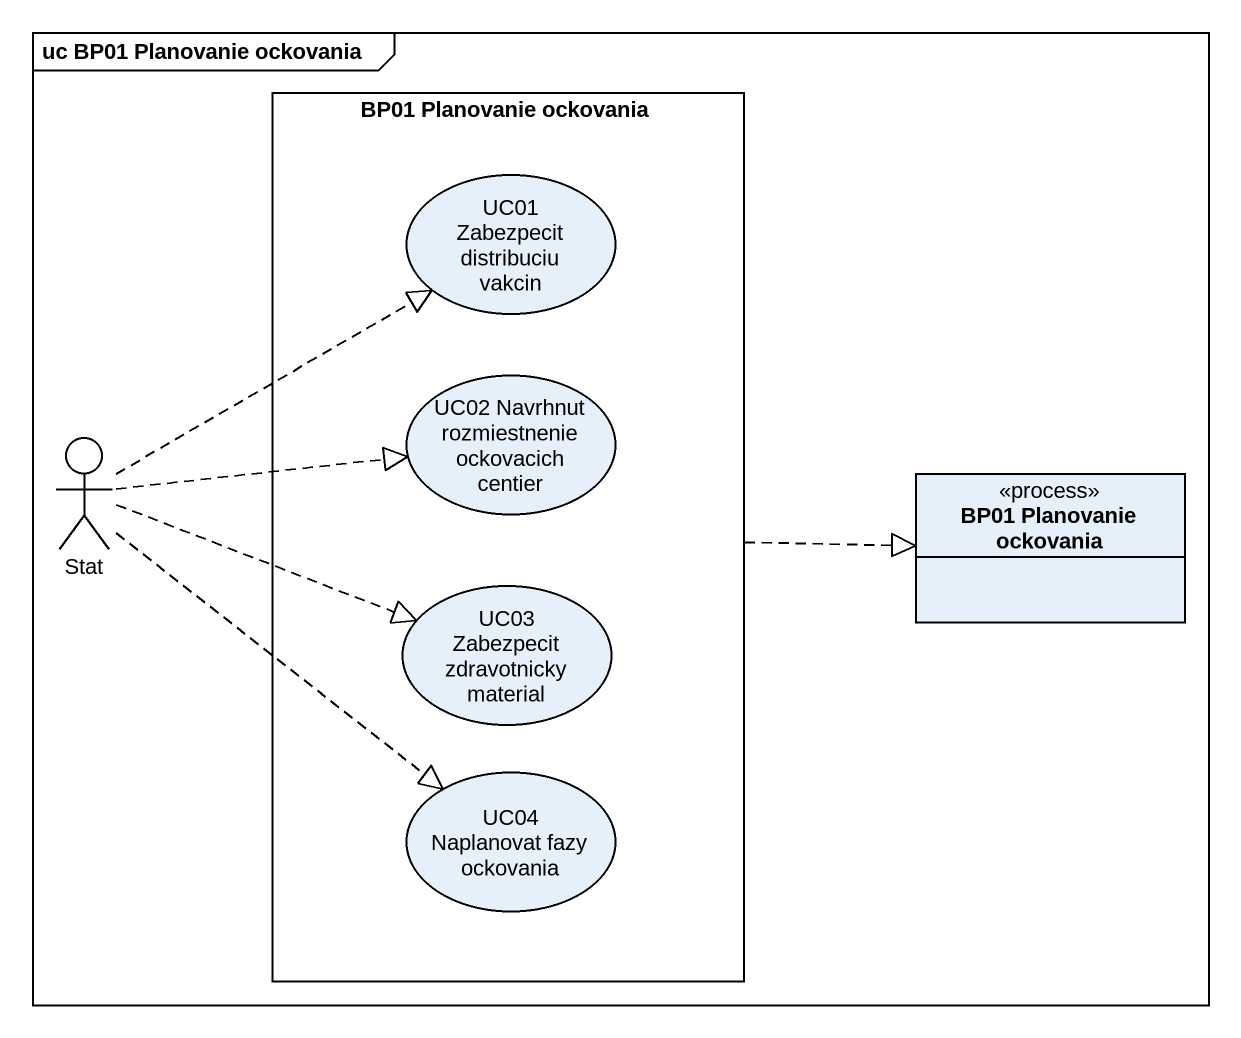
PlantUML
@startuml
mainframe uc BP01 Planovanie ockovania
allowmixing
hide circle
hide empty members
rectangle "BP01 Planovanie ockovania" as BP01_Planovanie_ockovania {
  usecase "UC01 Zabezpecit distribuciu vakcin" as UC01_Zabezpecit_distribuciu
  usecase "UC02 Navrhnut rozmiestnenie ockovacich centier" as UC02_Navrhnut_rozmiestnenie
  usecase "UC03 Zabezpecit zdravotnicky material" as UC03_Zabezpecit
  usecase "UC04 Naplanovat fazy ockovania" as UC04_Naplanovat_fazy
}
actor Stat
class "BP01 Planovanie ockovania" as BP01_Planovanie_ockovania_2 <<process>>
BP01_Planovanie_ockovania .right.|> BP01_Planovanie_ockovania_2
Stat .up.|> UC01_Zabezpecit_distribuciu
Stat .right.|> UC02_Navrhnut_rozmiestnenie
Stat .right.|> UC03_Zabezpecit
Stat ..|> UC04_Naplanovat_fazy
@enduml
